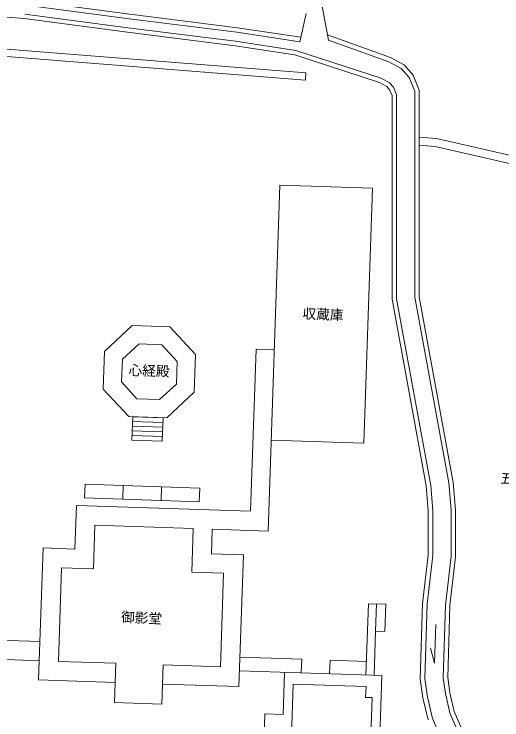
# Model space of a CAD drawing. Units: millimetres, scale not verified. Extents: x 11507 to 407039, y 22504 to 286236.
# Drawn here: x 143832 to 197377, y 149019 to 226587 of the extents above; entities that cross this region are included whole.
import ezdxf
from ezdxf.enums import TextEntityAlignment as Align

# ---------------------------------------------------------------- set-up
doc = ezdxf.new("R2010")
doc.units = ezdxf.units.MM
doc.header["$LTSCALE"] = 500
doc.linetypes.add('DASHED', pattern=[7.5, 6, -1.5])
doc.layers.add('1-0', color=3, linetype='Continuous', lineweight=13)
doc.layers.add('1-1', color=3, linetype='Continuous', lineweight=13)
doc.styles.add('ＭＳ ゴシック', font='')
doc.styles.get('ＭＳ ゴシック').set_extended_font_data('MS Gothic')

msp = doc.modelspace()

# ---------------------------------------------------------------- linework, layer by layer
at = {"layer": '1-0'}
for p, q in [((177484.5, 228271.6), (178355.8, 223725.3)), ((185157.8, 221818), (178247.2, 224295.3)), ((178355.8, 223725.3), (184952.5, 221360.4)), ((174630.4, 222116.9), (183932, 219069.4)), ((174746.3, 222605.1), (184131.2, 219530.2)), ((184952.5, 221360.4), (186321.6, 220613.6)), ((185157.8, 221818), (186639.2, 221009.9)), ((186321.6, 220613.6), (187192.9, 219617.9)), ((186639.2, 221009.9), (187623, 219885.7)), ((185051.1, 219028.4), (184131.2, 219530.2)), ((187192.9, 219617.9), (187815.2, 218124.3)), ((187623, 219885.7), (188315.2, 218224.3)), ((183932, 219069.4), (184733.5, 218632.1)), ((185472.5, 218546.9), (185051.1, 219028.4)), ((184733.5, 218632.1), (185042.4, 218279.1)), ((185042.4, 218279.1), (185315.2, 217624.3)), ((185815.2, 217724.3), (185472.5, 218546.9)), ((187815.2, 218124.3), (187815.2, 195471.5)), ((188315.2, 218224.3), (188315.2, 195516.9)), ((185315.2, 217624.3), (185315.2, 195244.7)), ((185815.2, 195290.1), (185815.2, 217724.3)), ((188313.7, 213073.8), (190194.6, 212917)), ((190194.6, 212917), (202745.9, 210030.2)), ((190055.6, 212025.5), (188306.3, 212171.3)), ((202502.2, 209162.8), (190055.6, 212025.5)), ((187815.2, 195471.5), (191549.2, 175059.1)), ((188315.2, 195516.9), (192045.4, 175125)), ((185315.2, 195244.7), (189068, 174729.5)), ((189564.2, 174795.4), (185815.2, 195290.1)), ((189068, 174729.5), (189298.1, 171968)), ((189798.1, 171988.8), (189564.2, 174795.4)), ((191549.2, 175059.1), (191798.1, 172071.9)), ((192045.4, 175125), (192298.1, 172092.8)), ((189298.1, 171968), (189298.1, 167113.8)), ((189798.1, 167084.8), (189798.1, 171988.8)), ((191798.1, 172071.9), (191798.1, 166968.8)), ((192298.1, 172092.8), (192298.1, 166939.8)), ((189298.1, 167113.8), (188680.3, 161800.4)), ((189179.4, 161763.8), (189798.1, 167084.8)), ((191798.1, 166968.8), (191175.8, 161616.8)), ((192298.1, 166939.8), (191674.9, 161580.2)), ((188680.3, 161800.4), (188421.3, 153512.3)), ((188922.4, 153540.1), (189179.4, 161763.8)), ((191175.8, 161616.8), (190926.8, 153651)), ((191674.9, 161580.2), (191428, 153678.7)), ((190109.6, 159514.3), (189976.3, 155248.4)), ((189976.3, 155248.4), (189545.3, 156907.2)), ((190926.8, 153651), (191175.8, 151908.5)), ((191428, 153678.7), (191667.6, 152001.2)), ((188421.3, 153512.3), (188716.6, 151444.5)), ((189208.5, 151537.3), (188922.4, 153540.1)), ((188716.6, 151444.5), (189290, 149007.9)), ((189766.7, 149164.8), (189208.5, 151537.3)), ((191175.8, 151908.5), (191673.6, 149792.5)), ((191667.6, 152001.2), (192150.4, 149949.5)), ((191673.6, 149792.5), (192793.8, 147178.8)), ((192150.4, 149949.5), (193267.4, 147343)), ((190899.6, 146521.6), (189766.7, 149164.8))]:
    msp.add_line(p, q, dxfattribs=at)
at = {"layer": '1-1'}
for p, q in [((156519.2, 226581.8), (145162.1, 228079.5)), ((156455.6, 226085.9), (145107.7, 227582.3)), ((144944.5, 226090.8), (136367.9, 226836.6)), ((156325.3, 225094.4), (144998.9, 226588)), ((168355.5, 225086.7), (156519.2, 226581.8)), ((175205.2, 223547.1), (175884.5, 226654.9)), ((156261.7, 224598.4), (144944.5, 226090.8)), ((168287.1, 224591.3), (156455.6, 226085.9)), ((168149.6, 223600.8), (156325.3, 225094.4)), ((168355.5, 225086.7), (175313.4, 224036.5)), ((168081.1, 223105.5), (156261.7, 224598.4)), ((175205.2, 223547.1), (168287.1, 224591.3)), ((174746.3, 222605.1), (168149.6, 223600.8)), ((175866.5, 220115.8), (135415, 223351.9)), ((174630.4, 222116.9), (168081.1, 223105.5)), ((175802.7, 219318.3), (135351.2, 222554.4)), ((175866.5, 220115.8), (175802.7, 219318.3)), ((171719.9, 169775.5), (173013.1, 207793.7)), ((183167.8, 207448.2), (173013.1, 207793.7)), ((182214.2, 179415.4), (183167.8, 207448.2)), ((169791.5, 171942.4), (170397.6, 189746.3)), ((170397.6, 189746.3), (172397.6, 189678)), ((156761.8, 179759.7), (156849.7, 182340.5)), ((160181.1, 182227.1), (156849.7, 182340.5)), ((160163.5, 181710.9), (156832.1, 181824.3)), ((160181.1, 182227.1), (160093.2, 179646.3)), ((160128.4, 180678.6), (156797, 180792)), ((160146, 181194.7), (156814.6, 181308.2)), ((160111.4, 180162.4), (156779.4, 180275.8)), ((160093.2, 179646.3), (156761.8, 179759.7)), ((172059.6, 179760.8), (182214.2, 179415.4)), ((151565, 173413.3), (151616, 174912.5)), ((164208.8, 174483.8), (151616, 174912.5)), ((155813.6, 174769.6), (155762.6, 173270.2)), ((160011.2, 174626.7), (159960.2, 173127.3)), ((164208.8, 174483.8), (164157.7, 172984.6)), ((151565, 173413.3), (164157.7, 172984.6)), ((150507.9, 167795.9), (150671.2, 172593.1)), ((150671.2, 172593.1), (169791.5, 171942.4)), ((152535.2, 165625.7), (152698.5, 170422.9)), ((163492.3, 170055.6), (152698.5, 170422.9)), ((163492.3, 170055.6), (163329, 165258.4)), ((165591, 169984.1), (165499.2, 167285.7)), ((165591, 169984.1), (171719.9, 169775.5)), ((146516.6, 153423.3), (147009.9, 167914.9)), ((150507.9, 167795.9), (147009.9, 167914.9)), ((165499.2, 167285.7), (168997.2, 167166.7)), ((168503.8, 152674.9), (168997.2, 167166.7)), ((148686.8, 155450.7), (149037.2, 165744.8)), ((149037.2, 165744.8), (152535.2, 165625.7)), ((163329, 165258.4), (166826.9, 165139.4)), ((166476.5, 154845.2), (166826.9, 165139.4)), ((182723.3, 161789.3), (182456.1, 153941.9)), ((182723.3, 161789.3), (184622.2, 161724.7)), ((184622.2, 161724.7), (184520.1, 158726.4)), ((183520.7, 158760.6), (183355.6, 153911.3)), ((184520.1, 158726.4), (183520.7, 158760.5)), ((138883.2, 157885.4), (146659.5, 157620.8)), ((175411.3, 155682.3), (168622.5, 155914.8)), ((141010.5, 155711.9), (146588, 155522.1)), ((148686.8, 155450.7), (154983.2, 155236.4)), ((154983.2, 155236.4), (154836.9, 150938.9)), ((175411.3, 155682.3), (175360.2, 154183.5)), ((178509.4, 155576), (178458.5, 154078)), ((178509.4, 155576), (182507.1, 155439.3)), ((160180.2, 155059.6), (160033.9, 150762)), ((166476.5, 154845.2), (160180.2, 155059.6)), ((184205, 153880.3), (168571.2, 154415.6)), ((173353.1, 149599.2), (173510.8, 154230.8)), ((184205, 153880.3), (183779.7, 141387.5)), ((146516.6, 153423.3), (154911.7, 153137.6)), ((168503.8, 152674.9), (160108.7, 152960.6)), ((174127.9, 142968.7), (174468.2, 152962.9)), ((182463.5, 152689.2), (174468.2, 152962.9)), ((182422.7, 151490.2), (182463.5, 152689.2)), ((183122.2, 151466), (182422.7, 151490.2)), ((182846.7, 143370.7), (183122.2, 151466)), ((160033.9, 150762), (154836.9, 150938.9)), ((171245.4, 146469.6), (171354.3, 149667.8)), ((171354.3, 149667.8), (173353.1, 149599.2))]:
    msp.add_line(p, q, dxfattribs=at)
at = {"layer": '1-1', "color": 2}
for p, q in [((156778.4, 192354.9), (153747.6, 189523.7)), ((160923.3, 192213.8), (156778.4, 192354.9)), ((163754.5, 189183.1), (160923.3, 192213.8)), ((157555.6, 190339.9), (155722.1, 188648.5)), ((160048.2, 190239.3), (157555.6, 190339.9)), ((161739.5, 188405.8), (160048.2, 190239.3)), ((153747.6, 189523.7), (153606.5, 185378.7)), ((155722.1, 188648.5), (155621.5, 186156)), ((163613.4, 185038.1), (163754.5, 189183.1)), ((161639, 185913.3), (161739.5, 188405.8)), ((155621.5, 186156), (157312.9, 184322.4)), ((159805.4, 184221.9), (161639, 185913.3)), ((153606.5, 185378.7), (156437.7, 182348)), ((160582.7, 182206.9), (163613.4, 185038.1)), ((157312.9, 184322.4), (159805.4, 184221.9)), ((156437.7, 182348), (160582.7, 182206.9))]:
    msp.add_line(p, q, dxfattribs=at)
at = {"layer": '1-1', "color": 2, "linetype": 'DASHED'}
msp.add_line((183622.7, 161758.5), (183520.7, 158760.6), dxfattribs=at)

# ---------------------------------------------------------------- texts
at = {"layer": '1-0', "style": 'ＭＳ ゴシック'}
msp.add_text('五\u3000社\u3000明\u3000神', height=1100, rotation=358.301, dxfattribs=at).set_placement((197193.3, 174705.6), align=Align.BOTTOM_LEFT)
at = {"layer": '1-1', "style": 'ＭＳ ゴシック'}
for s, rotation, p in [('収蔵庫', 357.546, (175463, 192811.4)), ('心経殿', 358.05, (156367.2, 186590.8)), ('御影堂', 357.274, (155536.5, 159466.9))]:
    msp.add_text(s, height=1100, rotation=rotation, dxfattribs=at).set_placement(p, align=Align.BOTTOM_LEFT)

doc.saveas('drawing.dxf')
